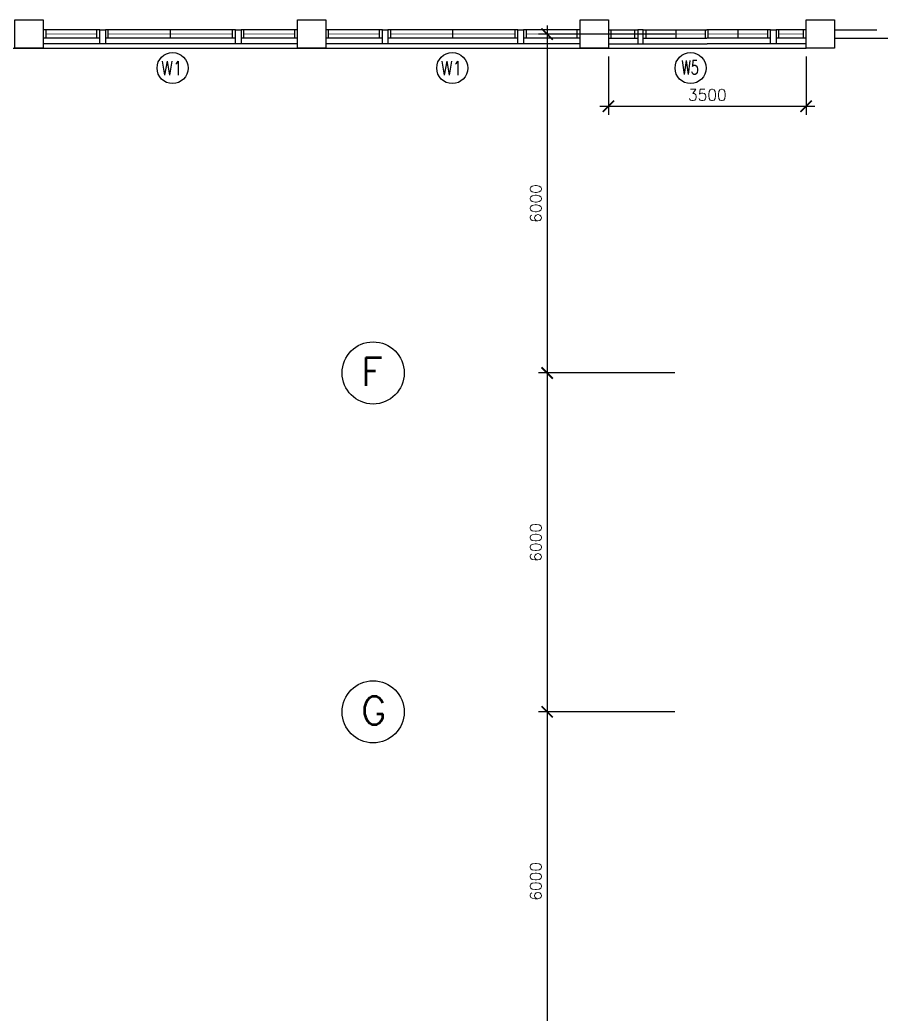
# Model space of a CAD drawing. Header units: feet. Extents: x 1613173 to 1750704, y -859418 to -757301.
# Drawn here: x 1660797 to 1676035, y -801774 to -784174 of the extents above; entities that cross this region are included whole.
import ezdxf

# ---------------------------------------------------------------- set-up
doc = ezdxf.new("R2010")
doc.units = ezdxf.units.FT
doc.header["$LTSCALE"] = 13
doc.header["$MEASUREMENT"] = 0
doc.layers.get('0').update_dxf_attribs({"linetype": 'CONTINUOUS'})
for name, color, linetype in [('COL', 3, 'CONTINUOUS'), ('DIM', 7, 'CONTINUOUS'), ('GRID-T', 7, 'CONTINUOUS'), ('LINE', 7, 'CONTINUOUS'), ('WALL', 2, 'CONTINUOUS'), ('WIN', 5, 'CONTINUOUS'), ('WIN-T', 7, 'CONTINUOUS')]:
    doc.layers.add(name, color=color, linetype=linetype)
doc.styles.add('ROMANS', font='romans')
doc.styles.get("Standard").update_dxf_attribs({"font": 'ROMANS.SHX'})
doc.dimstyles.new('STANDARD$0', dxfattribs={"dimscale": 0, "dimtxt": 8, "dimasz": 6, "dimexe": 1, "dimexo": 1, "dimgap": 3, "dimtad": 1, "dimdec": 0, "dimlfac": -1, "dimrnd": 1, "dimzin": 0, "dimdsep": 46, "dimtxsty": 'Standard', "dimcen": 0, "dimclrd": 5, "dimclre": 250, "dimadec": 0, "dimazin": 0, "dimtfac": 1, "dimtdec": 4, "dimtofl": 0, "dimtmove": 0, "dimatfit": 3, "dimfxl": 1, "dimtolj": 1, "dimtzin": 0, "dimarcsym": 0})

# ---------------------------------------------------------------- blocks, each defined once
blk = doc.blocks.new('_ARCHTICK')
at = {"color": 0, "linetype": 'ByBlock', "const_width": 0.15}
blk.add_lwpolyline([(-0.5, -0.5), (0.5, 0.5)], dxfattribs=at)
blk = doc.blocks.new('*D105')
at = {"layer": 'DIM', "color": 7, "lineweight": -2, "transparency": 16777216}
for p, q in [((1672387, -784424), (1669976, -784424)), ((1670126, -784274), (1670126, -790574)), ((1672387, -790424), (1669976, -790424))]:
    blk.add_line(p, q, dxfattribs=at)
at = {"layer": 'DIM', "color": 7, "lineweight": -2, "transparency": 16777216, "xscale": 200, "yscale": 200, "zscale": 200}
for p, rotation in [((1670126, -784424), 90), ((1670126, -790424), 270)]:
    blk.add_blockref('_ARCHTICK', p, dxfattribs=dict(at, rotation=rotation))
at = {"layer": 'DIM', "color": 7, "transparency": 16777216, "insert": (1669926, -787424), "char_height": 200, "attachment_point": 5, "rotation": 90, "style": 'ROMANS'}
blk.add_mtext('\\A1;6000', dxfattribs=at)
blk = doc.blocks.new('*D106')
at = {"layer": 'DIM', "color": 7, "lineweight": -2, "transparency": 16777216}
for p, q in [((1670126, -790274), (1670126, -796574)), ((1672387, -790424), (1669976, -790424)), ((1672387, -796424), (1669976, -796424))]:
    blk.add_line(p, q, dxfattribs=at)
at = {"layer": 'DIM', "color": 7, "lineweight": -2, "transparency": 16777216, "xscale": 200, "yscale": 200, "zscale": 200}
for p, rotation in [((1670126, -790424), 90), ((1670126, -796424), 270)]:
    blk.add_blockref('_ARCHTICK', p, dxfattribs=dict(at, rotation=rotation))
at = {"layer": 'DIM', "color": 7, "transparency": 16777216, "insert": (1669926, -793424), "char_height": 200, "attachment_point": 5, "rotation": 90, "style": 'ROMANS'}
blk.add_mtext('\\A1;6000', dxfattribs=at)
blk = doc.blocks.new('*D107')
at = {"layer": 'DIM', "color": 7, "lineweight": -2, "transparency": 16777216}
for p, q in [((1670126, -796274), (1670126, -802574)), ((1672387, -796424), (1669976, -796424)), ((1672387, -802424), (1669976, -802424))]:
    blk.add_line(p, q, dxfattribs=at)
at = {"layer": 'DIM', "color": 7, "lineweight": -2, "transparency": 16777216, "xscale": 200, "yscale": 200, "zscale": 200}
for p, rotation in [((1670126, -796424), 90), ((1670126, -802424), 270)]:
    blk.add_blockref('_ARCHTICK', p, dxfattribs=dict(at, rotation=rotation))
at = {"layer": 'DIM', "color": 7, "transparency": 16777216, "insert": (1669926, -799424), "char_height": 200, "attachment_point": 5, "rotation": 90, "style": 'ROMANS'}
blk.add_mtext('\\A1;6000', dxfattribs=at)
blk = doc.blocks.new('*D325')
at = {"layer": 'WIN-T', "color": 7, "lineweight": -2, "transparency": 16777216}
for p, q in [((1671210, -784824), (1671210, -785853)), ((1674710, -784824), (1674710, -785853)), ((1671060, -785703), (1674860, -785703))]:
    blk.add_line(p, q, dxfattribs=at)
at = {"layer": 'WIN-T', "color": 7, "lineweight": -2, "transparency": 16777216, "xscale": 200, "yscale": 200, "zscale": 200, "rotation": 180}
blk.add_blockref('_ARCHTICK', (1671210, -785703), dxfattribs=at)
at = {"layer": 'WIN-T', "color": 7, "lineweight": -2, "transparency": 16777216, "xscale": 200, "yscale": 200, "zscale": 200}
blk.add_blockref('_ARCHTICK', (1674710, -785703), dxfattribs=at)
at = {"layer": 'WIN-T', "color": 7, "transparency": 16777216, "insert": (1672960, -785503), "char_height": 200, "attachment_point": 5, "style": 'ROMANS'}
blk.add_mtext('\\A1;3500', dxfattribs=at)

msp = doc.modelspace()

# ---------------------------------------------------------------- linework, layer by layer
at = {"color": 0}
for p, q in [((1665710.2, -784599.1), (1661210.2, -784599.1)), ((1670710.2, -784599.1), (1666210.2, -784599.1)), ((1671210.2, -784599.1), (1672960.2, -784599.1)), ((1674710.2, -784599.1), (1672960.2, -784599.1))]:
    msp.add_line(p, q, dxfattribs=at)
at = {"layer": 'COL', "color": 0}
for points in [[(1660710.2, -784174.1), (1661210.2, -784174.1), (1661210.2, -784674.1), (1660710.2, -784674.1)], [(1665710.2, -784174.1), (1666210.2, -784174.1), (1666210.2, -784674.1), (1665710.2, -784674.1)], [(1670710.2, -784174.1), (1671210.2, -784174.1), (1671210.2, -784674.1), (1670710.2, -784674.1)], [(1674710.2, -784174.1), (1675210.2, -784174.1), (1675210.2, -784674.1), (1674710.2, -784674.1)]]:
    msp.add_lwpolyline(points, close=True, dxfattribs=at)
at = {"layer": 'GRID-T', "color": 0}
for centre in [(1667047.6, -790424.1), (1667047.6, -796424.1)]:
    msp.add_circle(centre, 550, dxfattribs=at)
at = {"layer": 'LINE', "color": 0}
msp.add_line((1650710.2, -784674.1), (1674710.2, -784674.1), dxfattribs=at)
at = {"layer": 'WALL', "color": 0}
for p, q in [((1675210.2, -784349.1), (1675960.2, -784349.1)), ((1675210.2, -784499.1), (1679710.2, -784499.1))]:
    msp.add_line(p, q, dxfattribs=at)
at = {"layer": 'WALL', "color": 0, "linetype": 'Continuous'}
msp.add_line((1670126.2, -796424.1), (1670126.2, -799424.1), dxfattribs=at)
at = {"layer": 'WALL', "color": 0}
for points in [[(1662210.2, -784599.1), (1662210.2, -784349.1), (1662310.2, -784349.1), (1662310.2, -784599.1)], [(1664610.2, -784599.1), (1664610.2, -784349.1), (1664710.2, -784349.1), (1664710.2, -784599.1)], [(1667210.2, -784599.1), (1667210.2, -784349.1), (1667310.2, -784349.1), (1667310.2, -784599.1)], [(1669610.2, -784599.1), (1669610.2, -784349.1), (1669710.2, -784349.1), (1669710.2, -784599.1)], [(1671828.1, -784599.1), (1671828.1, -784349.1), (1671728.1, -784349.1), (1671728.1, -784599.1)], [(1674078.1, -784599.1), (1674078.1, -784349.1), (1674178.1, -784349.1), (1674178.1, -784599.1)]]:
    msp.add_lwpolyline(points, close=True, dxfattribs=at)
at = {"layer": 'WIN', "color": 0}
for p, q in [((1662210.2, -784349.1), (1661210.2, -784349.1)), ((1661260.2, -784499.1), (1661260.2, -784349.1)), ((1662160.2, -784499.1), (1662160.2, -784349.1)), ((1664610.2, -784349.1), (1662310.2, -784349.1)), ((1662360.2, -784499.1), (1662360.2, -784349.1)), ((1663460.2, -784499.1), (1663460.2, -784349.1)), ((1664560.2, -784499.1), (1664560.2, -784349.1)), ((1665710.2, -784349.1), (1664710.2, -784349.1)), ((1664760.2, -784499.1), (1664760.2, -784349.1)), ((1665660.2, -784499.1), (1665660.2, -784349.1)), ((1667210.2, -784349.1), (1666210.2, -784349.1)), ((1666260.2, -784499.1), (1666260.2, -784349.1)), ((1667160.2, -784499.1), (1667160.2, -784349.1)), ((1669610.2, -784349.1), (1667310.2, -784349.1)), ((1667360.2, -784499.1), (1667360.2, -784349.1)), ((1668460.2, -784499.1), (1668460.2, -784349.1)), ((1669560.2, -784499.1), (1669560.2, -784349.1)), ((1670710.2, -784349.1), (1669710.2, -784349.1)), ((1669760.2, -784499.1), (1669760.2, -784349.1)), ((1670660.2, -784499.1), (1670660.2, -784349.1)), ((1671210.2, -784349.1), (1671728.1, -784349.1)), ((1671260.2, -784499.1), (1671260.2, -784349.1)), ((1671678.1, -784499.1), (1671678.1, -784349.1)), ((1671828.1, -784349.1), (1672953.1, -784349.1, 0)), ((1671878.1, -784499.1), (1671878.1, -784349.1)), ((1672403.1, -784349.1, 0), (1672403.1, -784499.1, 0)), ((1672928.1, -784499.1, 0), (1672928.1, -784349.1, 0)), ((1674078.1, -784349.1), (1672953.1, -784349.1, 0)), ((1672978.1, -784499.1, 0), (1672978.1, -784349.1, 0)), ((1673503.1, -784349.1, 0), (1673503.1, -784499.1, 0)), ((1674028.1, -784499.1), (1674028.1, -784349.1)), ((1674710.2, -784349.1), (1674178.1, -784349.1)), ((1674228.1, -784499.1), (1674228.1, -784349.1)), ((1674660.2, -784499.1), (1674660.2, -784349.1)), ((1662210.2, -784499.1), (1661210.2, -784499.1)), ((1664610.2, -784499.1), (1662310.2, -784499.1)), ((1665710.2, -784499.1), (1664710.2, -784499.1)), ((1667210.2, -784499.1), (1666210.2, -784499.1)), ((1669610.2, -784499.1), (1667310.2, -784499.1)), ((1670710.2, -784499.1), (1669710.2, -784499.1)), ((1671210.2, -784499.1), (1671728.1, -784499.1)), ((1671828.1, -784499.1), (1672953.1, -784499.1, 0)), ((1674078.1, -784499.1), (1672953.1, -784499.1, 0)), ((1674710.2, -784499.1), (1674178.1, -784499.1))]:
    msp.add_line(p, q, dxfattribs=at)
at = {"layer": 'WIN', "color": 0, "const_width": 10, "flags": 128}
for points in [[(1662160.2, -784424.1), (1661260.2, -784424.1)], [(1664560.2, -784424.1), (1662360.2, -784424.1)], [(1664760.2, -784424.1), (1665660.2, -784424.1)], [(1667160.2, -784424.1), (1666260.2, -784424.1)], [(1669560.2, -784424.1), (1667360.2, -784424.1)], [(1669760.2, -784424.1), (1670660.2, -784424.1)], [(1671678.1, -784424.1), (1671260.2, -784424.1)], [(1671878.1, -784424.1), (1672928.1, -784424.1)], [(1674028.1, -784424.1), (1672978.1, -784424.1)], [(1674228.1, -784424.1), (1674660.2, -784424.1)]]:
    msp.add_lwpolyline(points, dxfattribs=at)
at = {"layer": 'WIN-T', "color": 0}
for centre in [(1663499, -785026.5), (1668447.9, -785026.5), (1672664.4, -785026.5)]:
    msp.add_circle(centre, 275, dxfattribs=at)

# ---------------------------------------------------------------- texts
at = {"layer": 'GRID-T', "color": 0, "style": 'ROMANS'}
for s, p in [('F', (1666832.4, -790649.9)), ('G', (1666832.4, -796649.9))]:
    msp.add_text(s, height=500, dxfattribs=at).set_placement(p)
at = {"layer": 'WIN-T', "color": 0, "style": 'ROMANS'}
for s, width, p in [('W1', 0.8, (1663298.3, -785152.3)), ('W1', 0.8, (1668247.1, -785152.3)), ('W5', 0.65, (1672500.4, -785143.8))]:
    msp.add_text(s, height=250, dxfattribs=dict(at, width=width)).set_placement(p)

# ---------------------------------------------------------------- dimensions: what is measured, and where the dimension line sits
at = {"layer": 'DIM', "color": 0}
for p1, p2, picture, middle in [((1672537.4, -784424.1), (1672537.4, -790424.1), '*D105', (1669926.2, -787424.1)), ((1672537.4, -790424.1), (1672537.4, -796424.1), '*D106', (1669926.2, -793424.1)), ((1672537.4, -796424.1), (1672537.4, -802424.1), '*D107', (1669926.2, -799424.1))]:
    dim = msp.add_aligned_dim(p1=p1, p2=p2, distance=-2411.1, dimstyle='STANDARD$0', override={"dimscale": 100, "dimtxt": 2, "dimasz": 2, "dimexe": 1.5, "dimexo": 1.5, "dimgap": 1, "dimtxsty": 'ROMANS', "dimblk": 'ARCHTICK', "dimdle": 1.5, "dimclrd": 7, "dimclre": 7, "dimclrt": 7, "dimtdec": 0, "dimtmove": 2}, dxfattribs=at)
    dim.commit()
    dim.dimension.update_dxf_attribs({"geometry": picture, "text_midpoint": middle})
at = {"layer": 'WIN-T', "color": 0}
dim = msp.add_linear_dim(base=(1674710.2, -785703.2), p1=(1671210.2, -784674.1), p2=(1674710.2, -784674.1), dimstyle='STANDARD$0', override={"dimscale": 100, "dimtxt": 2, "dimasz": 2, "dimexe": 1.5, "dimexo": 1.5, "dimgap": 1, "dimtxsty": 'ROMANS', "dimblk": 'ARCHTICK', "dimdle": 1.5, "dimclrd": 7, "dimclre": 7, "dimclrt": 7, "dimtdec": 0, "dimtmove": 2}, dxfattribs=at)
dim.commit()
dim.dimension.update_dxf_attribs({"geometry": '*D325', "text_midpoint": (1672960.2, -785503.2)})

doc.saveas('drawing.dxf')
